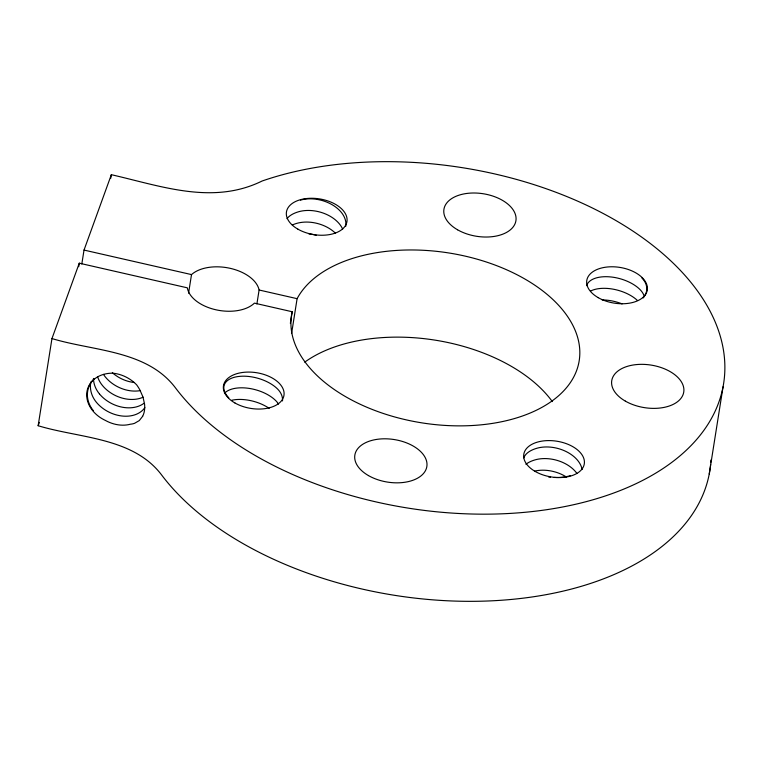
<?xml version="1.0" encoding="UTF-8"?>
<svg xmlns="http://www.w3.org/2000/svg" width="763" height="763" viewBox="0 0 763 763"><rect width="100%" height="100%" fill="white"/><g stroke="black" fill="none" stroke-linecap="round" stroke-linejoin="round"><path stroke-width="1.14" d="M710.62 464.343A291.838 172.362 9 0 1 478.678 601.254A291.838 172.362 9 0 1 161.279 474.519C132.581 437.18 79.314 438.286 38.15 425.725L51.96 338.562L79.276 263.178L187.336 287.832A36.195 21.374 9 0 0 215.71 309.74A36.195 21.374 9 0 0 254.413 303.13L292.2 311.752A145.619 86.009 9 0 0 483.113 424.629A145.619 86.009 9 0 0 535.302 285.524A145.619 86.009 9 0 0 297.103 298.676L259.105 290.007A36.834 21.755 9 0 0 230.359 268.366A36.834 21.755 9 0 0 191.513 274.594L84.025 250.073L81.813 264.017M78.723 266.668L79.276 263.178M110.788 178.18L111.341 174.689C161.413 186.153 212.763 205.276 262.129 181.003A291.838 172.362 9 0 1 677.735 267.66A291.838 172.362 9 0 1 578.182 503.656A291.838 172.362 9 0 1 175.08 387.356C146.382 350.017 93.124 351.114 51.96 338.562M188.566 293.183L191.513 274.594M256.893 303.951L259.105 290.007M290.36 323.369L292.2 311.752M291.58 333.545L297.103 298.676M709.237 473.995L723.047 386.822M84.025 250.073L111.341 174.689M38.15 425.725L39.352 422.406M710.935 460.013A291.838 172.362 9 0 1 710.801 462.178M304.742 362.139A145.619 86.009 9 0 1 552.307 401.576M144.875 407.604A30.234 22.261 26.1 0 1 96.434 402.339A30.234 25.856 11.8 0 1 90.864 381.958M143.94 403.322A30.234 22.261 26.1 0 1 99.476 393.956M139.944 390.685A30.234 22.261 26.1 0 1 105.542 377.208A30.234 25.856 11.8 0 1 103.472 374.366M99.476 393.956A30.234 25.856 11.8 0 1 93.458 378.438M134.269 382.511A30.234 22.261 26.1 0 1 112.361 372.726M97.559 376.569A30.234 25.856 11.8 0 0 102.509 385.582A30.234 22.261 26.1 0 0 143.072 397.227M93.401 410.713A30.234 25.856 11.8 0 1 93.973 378.887M300.422 200.135A30.224 20.029 14.8 0 1 332.22 204.77A30.224 20.029 14.8 0 1 345.668 226.506M342.644 229.091A30.224 20.029 14.8 0 0 298.581 211.761A30.224 15.422 4 0 0 287.022 218.657M335.482 233.24A30.224 20.029 14.8 0 0 296.74 223.378A30.224 15.422 4 0 0 292.334 224.99M308.948 233.907A30.224 20.029 14.8 0 1 316.368 235.309M590.657 291.018A30.224 15.889 15.4 0 1 637.191 300.24M586.594 285.667A30.224 15.889 15.4 0 1 609.408 276.826A30.224 15.889 15.4 0 1 640.109 289.663A30.224 19.552 1.9 0 1 644.363 296.54M602.169 299.935A30.224 15.889 15.4 0 1 622.122 303.893M641.95 278.047A30.224 19.552 1.9 0 1 643.171 297.961M576.876 473.375A30.224 20.029 14.8 0 0 535.006 459.889A30.224 15.422 4 0 0 525.917 464.286M582.112 469.522A30.224 20.029 14.8 0 0 536.847 448.262A30.224 15.422 4 0 0 523.828 457.895M570.333 475.702A30.224 15.422 4 0 1 554.272 477.457M550.485 477.19A30.224 15.422 4 0 1 548.607 476.961M534.777 471.086A30.224 20.029 14.8 0 1 566.499 477.085M231.675 400.279A30.224 15.889 15.4 0 1 269.196 408.367M228.795 397.79A30.224 15.889 15.4 0 1 236.864 376.731A30.224 15.889 15.4 0 1 277.722 389.159A30.224 19.552 1.9 0 1 282.51 400.928M224.465 393.269A30.224 15.889 15.4 0 1 248.833 388.348A30.224 15.889 15.4 0 1 275.882 400.775A30.224 19.552 1.9 0 1 278.505 404.094M142.652 416.283L139.286 420.585L134.565 423.312A32.742 22.346 55.9 0 1 130.378 424.209L128.661 424.619A31.13 24.349 32.2 0 1 105.523 420.499L103.806 419.631A30.625 24.55 20 0 1 86.944 391.724A30.625 24.55 20 0 1 111.16 373.202L113.01 373.221A31.13 24.349 32.2 0 1 135.194 383.407L136.625 384.81A32.742 22.346 55.9 0 1 139.858 389.893L143.005 397.065L144.569 404.142A27.745 18.941 55.9 0 1 142.652 416.283M457.523 229.768A36.452 21.536 9 0 0 515.702 221.785A36.452 21.536 9 0 0 466.508 193.487A36.452 21.536 9 0 0 457.523 229.768M625.355 401.119A36.452 21.536 9 0 0 683.534 393.126A36.452 21.536 9 0 0 634.339 364.828A36.452 21.536 9 0 0 625.355 401.119M368.453 475.578A36.452 21.536 9 0 0 426.631 467.585A36.452 21.536 9 0 0 377.437 439.288A36.452 21.536 9 0 0 368.453 475.578M598.249 297.675A30.625 18.083 9 0 0 647.1 290.932A30.625 18.083 9 0 0 605.746 267.184A30.625 18.083 9 0 0 598.249 297.675M297.923 229.167A30.625 18.083 9 0 0 346.774 222.424A30.625 18.083 9 0 0 305.419 198.676A30.625 18.083 9 0 0 297.923 229.167M234.937 402.978A30.625 18.083 9 0 0 283.788 396.235A30.625 18.083 9 0 0 242.434 372.487A30.625 18.083 9 0 0 234.937 402.978M535.264 471.486A30.625 18.083 9 0 0 584.115 464.743A30.625 18.083 9 0 0 542.76 440.995A30.625 18.083 9 0 0 535.264 471.486"/></g></svg>
